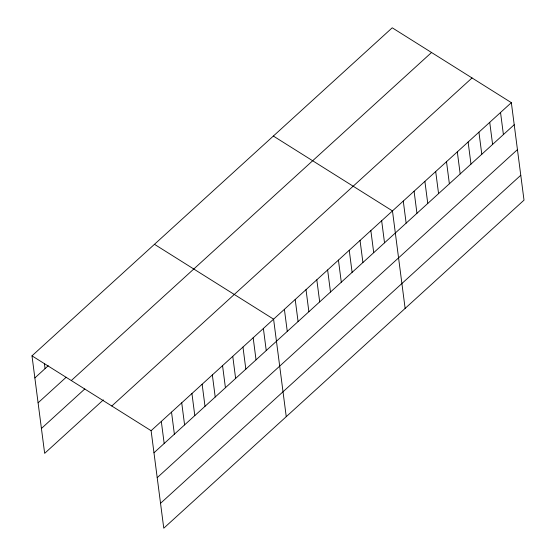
<?xml version="1.0" encoding="UTF-8"?>
<svg xmlns="http://www.w3.org/2000/svg" width="556" height="556" viewBox="0 0 556 556"><rect width="100%" height="100%" fill="white"/><g stroke="black" fill="none" stroke-linecap="round" stroke-linejoin="round"><path stroke-width="0.83" d="M31.991 355.847L392.23 27.8L511.346 102.651L524.009 200.153L163.77 528.2L151.107 430.705L31.991 355.847L44.654 453.348L103.346 399.903M34.861 377.934L48.254 365.73M38.093 402.815L66.157 377.26M71.3 380.554L431.539 52.5M41.422 428.461L84.804 388.957M111.798 406.005L472.037 77.951M151.107 430.705L511.346 102.651M153.97 452.786L514.217 124.732M157.202 477.673L517.448 149.62M160.531 503.312L520.777 175.265M273.35 136.053L392.466 210.912L405.129 308.406M154.471 244.313L273.587 319.165L286.25 416.659M500.539 112.493L503.409 134.58M489.732 122.334L492.602 144.421M478.924 132.182L481.795 154.262M468.117 142.023L470.988 164.103M457.31 151.864L460.18 173.945M446.503 161.706L449.373 183.786M435.695 171.547L438.566 193.627M424.888 181.388L427.759 203.468M414.081 191.229L416.951 213.309M403.274 201.07L406.144 223.151M381.659 220.753L384.53 242.833M370.852 230.594L373.722 252.674M360.045 240.435L362.915 262.515M349.237 250.276L352.108 272.357M338.43 260.118L341.301 282.198M327.623 269.959L330.493 292.039M316.816 279.8L319.686 301.88M306.008 289.641L308.879 311.721M295.201 299.482L298.072 321.563M284.394 309.324L287.264 331.404M263.377 328.464L266.248 350.544M253.175 337.756L256.038 359.836M242.965 347.048L245.835 369.135M232.762 356.347L235.626 378.427M222.553 365.639L225.423 387.72M212.343 374.939L215.214 397.019M202.141 384.231L205.004 406.311M191.931 393.523L194.802 415.603M181.722 402.822L184.592 424.902M171.519 412.114L174.382 434.194M161.309 421.413L164.18 443.493M44.404 363.541L45.064 368.635"/></g></svg>
